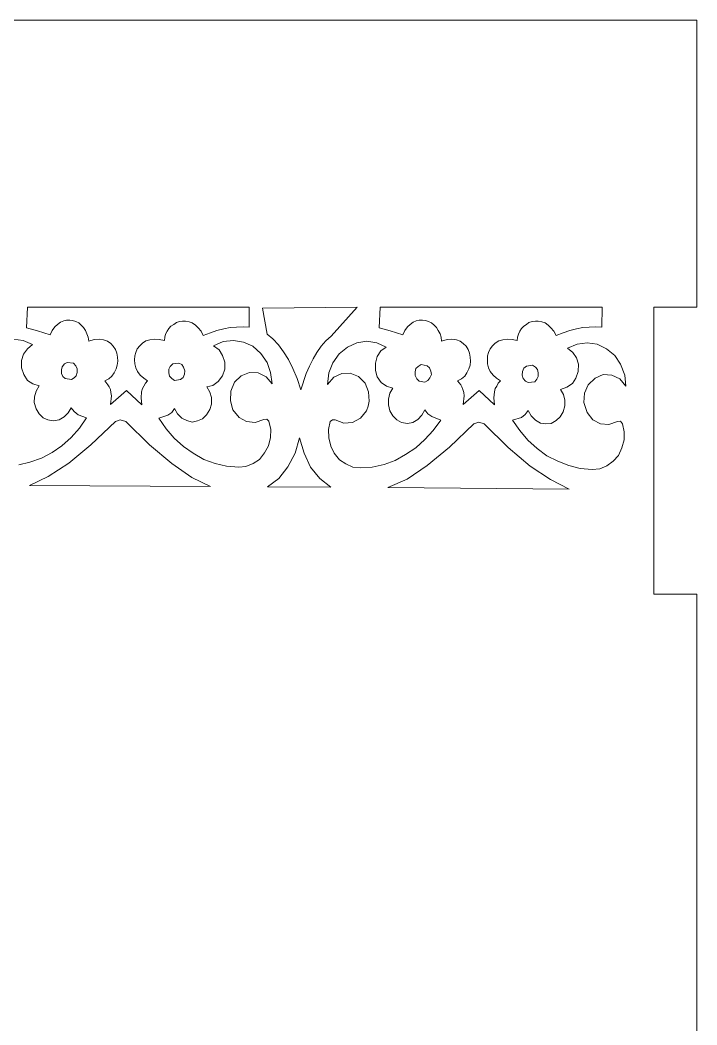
# Model space of a CAD drawing. Header units: inches. Extents: x -4.04 to 3.96, y -5.52 to 0.82.
# Drawn here: x -3.584 to -2.924, y -3.336 to -2.356 of the extents above; entities that cross this region are included whole.
import ezdxf

# ---------------------------------------------------------------- set-up
doc = ezdxf.new("R2010")
doc.units = ezdxf.units.IN
doc.header["$MEASUREMENT"] = 0
doc.layers.add('Katman 1', color=7, linetype='Continuous')

msp = doc.modelspace()

# ---------------------------------------------------------------- linework, layer by layer
at = {"layer": 'Katman 1', "color": 250, "lineweight": 9}
for points in [[(-4.04347, -2.35577), (-4.04347, -2.35577), (-2.92356, -2.35577), (-2.92356, -2.35577)], [(-2.92356, -2.35577), (-2.92356, -2.35577), (-2.92356, -2.63572), (-2.92356, -2.63572)], [(-3.57662, -2.63572), (-3.57662, -2.63572), (-3.57769, -2.65603), (-3.57769, -2.65603)], [(-3.36034, -2.63572), (-3.36034, -2.63572), (-3.57662, -2.63572), (-3.57662, -2.63572)], [(-3.36034, -2.65532), (-3.36034, -2.65532), (-3.36034, -2.63572), (-3.36034, -2.63572)], [(-3.255, -2.63572), (-3.255, -2.63572), (-3.34739, -2.63681), (-3.34739, -2.63681)], [(-3.28023, -2.66409), (-3.28023, -2.66409), (-3.255, -2.63572), (-3.255, -2.63572)], [(-3.2326, -2.63572), (-3.2326, -2.63572), (-3.23365, -2.65603), (-3.23365, -2.65603)], [(-3.01594, -2.63572), (-3.01594, -2.63572), (-3.2326, -2.63572), (-3.2326, -2.63572)], [(-3.01632, -2.65532), (-3.01632, -2.65532), (-3.01594, -2.63572), (-3.01594, -2.63572)], [(-2.92356, -2.63572), (-2.92356, -2.63572), (-2.96559, -2.63572), (-2.96559, -2.63572)], [(-2.96559, -2.63572), (-2.96559, -2.63572), (-2.96559, -2.91573), (-2.96559, -2.91573)], [(-3.34739, -2.63681), (-3.34739, -2.63681), (-3.34285, -2.66198), (-3.34285, -2.66198)], [(-3.55246, -2.6585), (-3.55246, -2.6585), (-3.55002, -2.65498), (-3.55002, -2.65498)], [(-3.55002, -2.65498), (-3.55002, -2.65498), (-3.54722, -2.65254), (-3.54722, -2.65254)], [(-3.54722, -2.65254), (-3.54722, -2.65254), (-3.54439, -2.65045), (-3.54439, -2.65045)], [(-3.54439, -2.65045), (-3.54439, -2.65045), (-3.54128, -2.64905), (-3.54128, -2.64905)], [(-3.54128, -2.64905), (-3.54128, -2.64905), (-3.53848, -2.64834), (-3.53848, -2.64834)], [(-3.53848, -2.64834), (-3.53848, -2.64834), (-3.53533, -2.64834), (-3.53533, -2.64834)], [(-3.53533, -2.64834), (-3.53533, -2.64834), (-3.53253, -2.6487), (-3.53253, -2.6487)], [(-3.53253, -2.6487), (-3.53253, -2.6487), (-3.52937, -2.64976), (-3.52937, -2.64976)], [(-3.52937, -2.64976), (-3.52937, -2.64976), (-3.52657, -2.65112), (-3.52657, -2.65112)], [(-3.52657, -2.65112), (-3.52657, -2.65112), (-3.52413, -2.65325), (-3.52413, -2.65325)], [(-3.52413, -2.65325), (-3.52413, -2.65325), (-3.52202, -2.6557), (-3.52202, -2.6557)], [(-3.43872, -2.65639), (-3.43872, -2.65639), (-3.43661, -2.65428), (-3.43661, -2.65428)], [(-3.43661, -2.65428), (-3.43661, -2.65428), (-3.43381, -2.65254), (-3.43381, -2.65254)], [(-3.43381, -2.65254), (-3.43381, -2.65254), (-3.43137, -2.65078), (-3.43137, -2.65078)], [(-3.43137, -2.65078), (-3.43137, -2.65078), (-3.42824, -2.64976), (-3.42824, -2.64976)], [(-3.42824, -2.64976), (-3.42824, -2.64976), (-3.42546, -2.64941), (-3.42546, -2.64941)], [(-3.42546, -2.64941), (-3.42546, -2.64941), (-3.4223, -2.64941), (-3.4223, -2.64941)], [(-3.4223, -2.64941), (-3.4223, -2.64941), (-3.41879, -2.65007), (-3.41879, -2.65007)], [(-3.41879, -2.65007), (-3.41879, -2.65007), (-3.41597, -2.65112), (-3.41597, -2.65112)], [(-3.41597, -2.65112), (-3.41597, -2.65112), (-3.41283, -2.65325), (-3.41283, -2.65325)], [(-3.41283, -2.65325), (-3.41283, -2.65325), (-3.41001, -2.65603), (-3.41001, -2.65603)], [(-3.37888, -2.6557), (-3.37888, -2.6557), (-3.37257, -2.65532), (-3.37257, -2.65532)], [(-3.37257, -2.65532), (-3.37257, -2.65532), (-3.36628, -2.65498), (-3.36628, -2.65498)], [(-3.36628, -2.65498), (-3.36628, -2.65498), (-3.36034, -2.65532), (-3.36034, -2.65532)], [(-3.20846, -2.6585), (-3.20846, -2.6585), (-3.206, -2.65498), (-3.206, -2.65498)], [(-3.206, -2.65498), (-3.206, -2.65498), (-3.20322, -2.65254), (-3.20322, -2.65254)], [(-3.20322, -2.65254), (-3.20322, -2.65254), (-3.2004, -2.65045), (-3.2004, -2.65045)], [(-3.2004, -2.65045), (-3.2004, -2.65045), (-3.19727, -2.64905), (-3.19727, -2.64905)], [(-3.19727, -2.64905), (-3.19727, -2.64905), (-3.19444, -2.64834), (-3.19444, -2.64834)], [(-3.19444, -2.64834), (-3.19444, -2.64834), (-3.19129, -2.64834), (-3.19129, -2.64834)], [(-3.19129, -2.64834), (-3.19129, -2.64834), (-3.18816, -2.6487), (-3.18816, -2.6487)], [(-3.18816, -2.6487), (-3.18816, -2.6487), (-3.18533, -2.64976), (-3.18533, -2.64976)], [(-3.18533, -2.64976), (-3.18533, -2.64976), (-3.18256, -2.65112), (-3.18256, -2.65112)], [(-3.18256, -2.65112), (-3.18256, -2.65112), (-3.17976, -2.65325), (-3.17976, -2.65325)], [(-3.17976, -2.65325), (-3.17976, -2.65325), (-3.17767, -2.6557), (-3.17767, -2.6557)], [(-3.09473, -2.65639), (-3.09473, -2.65639), (-3.09226, -2.65428), (-3.09226, -2.65428)], [(-3.09226, -2.65428), (-3.09226, -2.65428), (-3.08981, -2.65254), (-3.08981, -2.65254)], [(-3.08981, -2.65254), (-3.08981, -2.65254), (-3.08737, -2.65078), (-3.08737, -2.65078)], [(-3.08737, -2.65078), (-3.08737, -2.65078), (-3.08419, -2.64976), (-3.08419, -2.64976)], [(-3.08419, -2.64976), (-3.08419, -2.64976), (-3.08108, -2.64941), (-3.08108, -2.64941)], [(-3.08108, -2.64941), (-3.08108, -2.64941), (-3.07826, -2.64941), (-3.07826, -2.64941)], [(-3.07826, -2.64941), (-3.07826, -2.64941), (-3.07475, -2.65007), (-3.07475, -2.65007)], [(-3.07475, -2.65007), (-3.07475, -2.65007), (-3.07159, -2.65112), (-3.07159, -2.65112)], [(-3.07159, -2.65112), (-3.07159, -2.65112), (-3.06881, -2.65325), (-3.06881, -2.65325)], [(-3.06881, -2.65325), (-3.06881, -2.65325), (-3.06599, -2.65603), (-3.06599, -2.65603)], [(-3.03488, -2.6557), (-3.03488, -2.6557), (-3.02857, -2.65532), (-3.02857, -2.65532)], [(-3.02857, -2.65532), (-3.02857, -2.65532), (-3.02226, -2.65498), (-3.02226, -2.65498)], [(-3.02226, -2.65498), (-3.02226, -2.65498), (-3.01632, -2.65532), (-3.01632, -2.65532)], [(-3.57769, -2.65603), (-3.57769, -2.65603), (-3.56682, -2.65885), (-3.56682, -2.65885)], [(-3.56682, -2.65885), (-3.56682, -2.65885), (-3.5546, -2.6627), (-3.5546, -2.6627)], [(-3.5546, -2.6627), (-3.5546, -2.6627), (-3.55246, -2.6585), (-3.55246, -2.6585)], [(-3.52202, -2.6557), (-3.52202, -2.6557), (-3.51993, -2.6585), (-3.51993, -2.6585)], [(-3.51993, -2.6585), (-3.51993, -2.6585), (-3.51853, -2.66163), (-3.51853, -2.66163)], [(-3.51853, -2.66163), (-3.51853, -2.66163), (-3.51748, -2.66514), (-3.51748, -2.66514)], [(-3.51748, -2.66514), (-3.51748, -2.66514), (-3.51678, -2.66901), (-3.51678, -2.66901)], [(-3.44293, -2.6683), (-3.44293, -2.6683), (-3.44257, -2.66514), (-3.44257, -2.66514)], [(-3.44257, -2.66514), (-3.44257, -2.66514), (-3.44186, -2.66198), (-3.44186, -2.66198)], [(-3.44186, -2.66198), (-3.44186, -2.66198), (-3.44048, -2.65919), (-3.44048, -2.65919)], [(-3.44048, -2.65919), (-3.44048, -2.65919), (-3.43872, -2.65639), (-3.43872, -2.65639)], [(-3.41001, -2.65603), (-3.41001, -2.65603), (-3.40728, -2.65919), (-3.40728, -2.65919)], [(-3.40728, -2.65919), (-3.40728, -2.65919), (-3.40515, -2.66341), (-3.40515, -2.66341)], [(-3.40515, -2.66341), (-3.40515, -2.66341), (-3.39812, -2.66061), (-3.39812, -2.66061)], [(-3.39812, -2.66061), (-3.39812, -2.66061), (-3.39183, -2.6585), (-3.39183, -2.6585)], [(-3.39183, -2.6585), (-3.39183, -2.6585), (-3.38517, -2.65674), (-3.38517, -2.65674)], [(-3.38517, -2.65674), (-3.38517, -2.65674), (-3.37888, -2.6557), (-3.37888, -2.6557)], [(-3.34285, -2.66198), (-3.34285, -2.66198), (-3.33723, -2.66656), (-3.33723, -2.66656)], [(-3.28545, -2.66863), (-3.28545, -2.66863), (-3.28023, -2.66409), (-3.28023, -2.66409)], [(-3.23365, -2.65603), (-3.23365, -2.65603), (-3.22282, -2.65885), (-3.22282, -2.65885)], [(-3.22282, -2.65885), (-3.22282, -2.65885), (-3.21056, -2.6627), (-3.21056, -2.6627)], [(-3.21056, -2.6627), (-3.21056, -2.6627), (-3.20846, -2.6585), (-3.20846, -2.6585)], [(-3.17767, -2.6557), (-3.17767, -2.6557), (-3.17593, -2.6585), (-3.17593, -2.6585)], [(-3.17593, -2.6585), (-3.17593, -2.6585), (-3.17413, -2.66163), (-3.17413, -2.66163)], [(-3.17413, -2.66163), (-3.17413, -2.66163), (-3.17311, -2.66514), (-3.17311, -2.66514)], [(-3.17311, -2.66514), (-3.17311, -2.66514), (-3.17275, -2.66901), (-3.17275, -2.66901)], [(-3.09893, -2.6683), (-3.09893, -2.6683), (-3.09855, -2.66514), (-3.09855, -2.66514)], [(-3.09855, -2.66514), (-3.09855, -2.66514), (-3.09753, -2.66198), (-3.09753, -2.66198)], [(-3.09753, -2.66198), (-3.09753, -2.66198), (-3.09644, -2.65919), (-3.09644, -2.65919)], [(-3.09644, -2.65919), (-3.09644, -2.65919), (-3.09473, -2.65639), (-3.09473, -2.65639)], [(-3.06599, -2.65603), (-3.06599, -2.65603), (-3.06322, -2.65919), (-3.06322, -2.65919)], [(-3.06322, -2.65919), (-3.06322, -2.65919), (-3.06077, -2.66341), (-3.06077, -2.66341)], [(-3.06077, -2.66341), (-3.06077, -2.66341), (-3.0541, -2.66061), (-3.0541, -2.66061)], [(-3.0541, -2.66061), (-3.0541, -2.66061), (-3.04746, -2.6585), (-3.04746, -2.6585)], [(-3.04746, -2.6585), (-3.04746, -2.6585), (-3.04117, -2.65674), (-3.04117, -2.65674)], [(-3.04117, -2.65674), (-3.04117, -2.65674), (-3.03488, -2.6557), (-3.03488, -2.6557)], [(-3.59062, -2.6669), (-3.59062, -2.6669), (-3.58082, -2.6683), (-3.58082, -2.6683)], [(-3.58082, -2.6683), (-3.58082, -2.6683), (-3.57173, -2.67214), (-3.57173, -2.67214)], [(-3.57173, -2.67214), (-3.57173, -2.67214), (-3.57662, -2.67632), (-3.57662, -2.67632)], [(-3.51678, -2.66901), (-3.51678, -2.66901), (-3.51153, -2.66723), (-3.51153, -2.66723)], [(-3.51153, -2.66723), (-3.51153, -2.66723), (-3.50662, -2.6669), (-3.50662, -2.6669)], [(-3.50662, -2.6669), (-3.50662, -2.6669), (-3.50244, -2.66761), (-3.50244, -2.66761)], [(-3.50244, -2.66761), (-3.50244, -2.66761), (-3.49857, -2.66901), (-3.49857, -2.66901)], [(-3.49857, -2.66901), (-3.49857, -2.66901), (-3.49539, -2.6711), (-3.49539, -2.6711)], [(-3.49539, -2.6711), (-3.49539, -2.6711), (-3.49299, -2.6739), (-3.49299, -2.6739)], [(-3.49299, -2.6739), (-3.49299, -2.6739), (-3.49088, -2.67705), (-3.49088, -2.67705)], [(-3.46953, -2.67632), (-3.46953, -2.67632), (-3.46708, -2.67357), (-3.46708, -2.67357)], [(-3.46708, -2.67357), (-3.46708, -2.67357), (-3.4643, -2.67072), (-3.4643, -2.67072)], [(-3.4643, -2.67072), (-3.4643, -2.67072), (-3.46113, -2.66863), (-3.46113, -2.66863)], [(-3.46113, -2.66863), (-3.46113, -2.66863), (-3.45728, -2.66761), (-3.45728, -2.66761)], [(-3.45728, -2.66761), (-3.45728, -2.66761), (-3.45304, -2.6669), (-3.45304, -2.6669)], [(-3.45304, -2.6669), (-3.45304, -2.6669), (-3.44817, -2.66723), (-3.44817, -2.66723)], [(-3.44817, -2.66723), (-3.44817, -2.66723), (-3.44293, -2.6683), (-3.44293, -2.6683)], [(-3.38555, -2.66934), (-3.38555, -2.66934), (-3.39499, -2.67357), (-3.39499, -2.67357)], [(-3.39499, -2.67357), (-3.39499, -2.67357), (-3.38974, -2.67739), (-3.38974, -2.67739)], [(-3.37577, -2.6683), (-3.37577, -2.6683), (-3.38555, -2.66934), (-3.38555, -2.66934)], [(-3.36596, -2.66972), (-3.36596, -2.66972), (-3.37577, -2.6683), (-3.37577, -2.6683)], [(-3.35683, -2.6739), (-3.35683, -2.6739), (-3.36596, -2.66972), (-3.36596, -2.66972)], [(-3.34879, -2.68088), (-3.34879, -2.68088), (-3.35683, -2.6739), (-3.35683, -2.6739)], [(-3.33723, -2.66656), (-3.33723, -2.66656), (-3.33165, -2.67245), (-3.33165, -2.67245)], [(-3.33165, -2.67245), (-3.33165, -2.67245), (-3.32674, -2.67916), (-3.32674, -2.67916)], [(-3.29421, -2.67985), (-3.29421, -2.67985), (-3.29001, -2.6739), (-3.29001, -2.6739)], [(-3.29001, -2.6739), (-3.29001, -2.6739), (-3.28545, -2.66863), (-3.28545, -2.66863)], [(-3.27252, -2.68125), (-3.27252, -2.68125), (-3.26444, -2.67458), (-3.26444, -2.67458)], [(-3.26444, -2.67458), (-3.26444, -2.67458), (-3.25533, -2.67039), (-3.25533, -2.67039)], [(-3.25533, -2.67039), (-3.25533, -2.67039), (-3.24556, -2.66901), (-3.24556, -2.66901)], [(-3.24556, -2.66901), (-3.24556, -2.66901), (-3.23576, -2.67039), (-3.23576, -2.67039)], [(-3.23576, -2.67039), (-3.23576, -2.67039), (-3.22665, -2.67458), (-3.22665, -2.67458)], [(-3.22665, -2.67458), (-3.22665, -2.67458), (-3.23189, -2.67845), (-3.23189, -2.67845)], [(-3.17275, -2.66901), (-3.17275, -2.66901), (-3.16713, -2.66723), (-3.16713, -2.66723)], [(-3.16713, -2.66723), (-3.16713, -2.66723), (-3.1626, -2.6669), (-3.1626, -2.6669)], [(-3.1626, -2.6669), (-3.1626, -2.6669), (-3.15806, -2.66761), (-3.15806, -2.66761)], [(-3.15806, -2.66761), (-3.15806, -2.66761), (-3.15453, -2.66901), (-3.15453, -2.66901)], [(-3.15453, -2.66901), (-3.15453, -2.66901), (-3.15142, -2.6711), (-3.15142, -2.6711)], [(-3.15142, -2.6711), (-3.15142, -2.6711), (-3.14862, -2.6739), (-3.14862, -2.6739)], [(-3.14862, -2.6739), (-3.14862, -2.6739), (-3.14684, -2.67705), (-3.14684, -2.67705)], [(-3.12515, -2.67632), (-3.12515, -2.67632), (-3.12306, -2.67357), (-3.12306, -2.67357)], [(-3.12306, -2.67357), (-3.12306, -2.67357), (-3.12024, -2.67072), (-3.12024, -2.67072)], [(-3.12024, -2.67072), (-3.12024, -2.67072), (-3.11675, -2.66863), (-3.11675, -2.66863)], [(-3.11675, -2.66863), (-3.11675, -2.66863), (-3.11291, -2.66761), (-3.11291, -2.66761)], [(-3.11291, -2.66761), (-3.11291, -2.66761), (-3.10871, -2.6669), (-3.10871, -2.6669)], [(-3.10871, -2.6669), (-3.10871, -2.6669), (-3.10379, -2.66723), (-3.10379, -2.66723)], [(-3.10379, -2.66723), (-3.10379, -2.66723), (-3.09893, -2.6683), (-3.09893, -2.6683)], [(-3.04046, -2.67178), (-3.04046, -2.67178), (-3.0499, -2.67563), (-3.0499, -2.67563)], [(-3.03068, -2.67039), (-3.03068, -2.67039), (-3.04046, -2.67178), (-3.04046, -2.67178)], [(-3.02085, -2.67178), (-3.02085, -2.67178), (-3.03068, -2.67039), (-3.03068, -2.67039)], [(-3.01179, -2.67632), (-3.01179, -2.67632), (-3.02085, -2.67178), (-3.02085, -2.67178)], [(-3.58046, -2.68159), (-3.58046, -2.68159), (-3.58257, -2.6879), (-3.58257, -2.6879)], [(-3.57662, -2.67632), (-3.57662, -2.67632), (-3.58046, -2.68159), (-3.58046, -2.68159)], [(-3.49088, -2.67705), (-3.49088, -2.67705), (-3.4895, -2.68054), (-3.4895, -2.68054)], [(-3.4895, -2.68054), (-3.4895, -2.68054), (-3.4888, -2.68443), (-3.4888, -2.68443)], [(-3.4888, -2.68443), (-3.4888, -2.68443), (-3.48841, -2.68823), (-3.48841, -2.68823)], [(-3.47232, -2.68719), (-3.47232, -2.68719), (-3.47199, -2.68332), (-3.47199, -2.68332)], [(-3.47199, -2.68332), (-3.47199, -2.68332), (-3.47091, -2.67985), (-3.47091, -2.67985)], [(-3.47091, -2.67985), (-3.47091, -2.67985), (-3.46953, -2.67632), (-3.46953, -2.67632)], [(-3.38974, -2.67739), (-3.38974, -2.67739), (-3.38626, -2.68299), (-3.38626, -2.68299)], [(-3.38626, -2.68299), (-3.38626, -2.68299), (-3.38412, -2.68932), (-3.38412, -2.68932)], [(-3.34285, -2.68961), (-3.34285, -2.68961), (-3.34879, -2.68088), (-3.34879, -2.68088)], [(-3.32674, -2.67916), (-3.32674, -2.67916), (-3.32187, -2.68683), (-3.32187, -2.68683)], [(-3.29803, -2.68612), (-3.29803, -2.68612), (-3.29421, -2.67985), (-3.29421, -2.67985)], [(-3.2788, -2.68999), (-3.2788, -2.68999), (-3.27252, -2.68125), (-3.27252, -2.68125)], [(-3.2354, -2.6837), (-3.2354, -2.6837), (-3.23716, -2.69032), (-3.23716, -2.69032)], [(-3.23189, -2.67845), (-3.23189, -2.67845), (-3.2354, -2.6837), (-3.2354, -2.6837)], [(-3.14684, -2.67705), (-3.14684, -2.67705), (-3.14546, -2.68054), (-3.14546, -2.68054)], [(-3.14546, -2.68054), (-3.14546, -2.68054), (-3.14475, -2.68443), (-3.14475, -2.68443)], [(-3.14475, -2.68443), (-3.14475, -2.68443), (-3.14442, -2.68823), (-3.14442, -2.68823)], [(-3.12793, -2.68332), (-3.12793, -2.68332), (-3.12691, -2.67985), (-3.12691, -2.67985)], [(-3.12793, -2.69103), (-3.12793, -2.69103), (-3.12793, -2.68332), (-3.12793, -2.68332)], [(-3.12691, -2.67985), (-3.12691, -2.67985), (-3.12515, -2.67632), (-3.12515, -2.67632)], [(-3.0499, -2.67563), (-3.0499, -2.67563), (-3.04466, -2.67985), (-3.04466, -2.67985)], [(-3.04466, -2.67985), (-3.04466, -2.67985), (-3.04117, -2.68512), (-3.04117, -2.68512)], [(-3.0037, -2.68299), (-3.0037, -2.68299), (-3.01179, -2.67632), (-3.01179, -2.67632)], [(-2.9981, -2.69141), (-2.9981, -2.69141), (-3.0037, -2.68299), (-3.0037, -2.68299)], [(-3.58257, -2.6879), (-3.58257, -2.6879), (-3.58257, -2.6949), (-3.58257, -2.6949)], [(-3.5434, -2.69699), (-3.5434, -2.69699), (-3.54269, -2.69385), (-3.54269, -2.69385)], [(-3.54269, -2.69385), (-3.54269, -2.69385), (-3.54057, -2.69103), (-3.54057, -2.69103)], [(-3.54057, -2.69103), (-3.54057, -2.69103), (-3.53778, -2.68961), (-3.53778, -2.68961)], [(-3.53778, -2.68961), (-3.53778, -2.68961), (-3.53182, -2.69032), (-3.53182, -2.69032)], [(-3.53182, -2.69032), (-3.53182, -2.69032), (-3.52937, -2.69279), (-3.52937, -2.69279)], [(-3.52937, -2.69279), (-3.52937, -2.69279), (-3.52795, -2.69592), (-3.52795, -2.69592)], [(-3.48913, -2.69243), (-3.48913, -2.69243), (-3.49022, -2.69592), (-3.49022, -2.69592)], [(-3.48841, -2.68823), (-3.48841, -2.68823), (-3.48913, -2.69243), (-3.48913, -2.69243)], [(-3.47199, -2.69103), (-3.47199, -2.69103), (-3.47232, -2.68719), (-3.47232, -2.68719)], [(-3.47091, -2.6949), (-3.47091, -2.6949), (-3.47199, -2.69103), (-3.47199, -2.69103)], [(-3.43733, -2.69348), (-3.43733, -2.69348), (-3.43872, -2.69628), (-3.43872, -2.69628)], [(-3.4349, -2.69103), (-3.4349, -2.69103), (-3.43733, -2.69348), (-3.43733, -2.69348)], [(-3.42894, -2.69032), (-3.42894, -2.69032), (-3.4349, -2.69103), (-3.4349, -2.69103)], [(-3.42617, -2.69174), (-3.42617, -2.69174), (-3.42894, -2.69032), (-3.42894, -2.69032)], [(-3.42437, -2.69419), (-3.42437, -2.69419), (-3.42617, -2.69174), (-3.42617, -2.69174)], [(-3.42297, -2.69768), (-3.42297, -2.69768), (-3.42437, -2.69419), (-3.42437, -2.69419)], [(-3.38412, -2.68932), (-3.38412, -2.68932), (-3.38412, -2.69628), (-3.38412, -2.69628)], [(-3.33936, -2.69945), (-3.33936, -2.69945), (-3.34285, -2.68961), (-3.34285, -2.68961)], [(-3.32187, -2.68683), (-3.32187, -2.68683), (-3.31763, -2.69561), (-3.31763, -2.69561)], [(-3.3047, -2.70048), (-3.3047, -2.70048), (-3.30156, -2.69314), (-3.30156, -2.69314)], [(-3.30156, -2.69314), (-3.30156, -2.69314), (-3.29803, -2.68612), (-3.29803, -2.68612)], [(-3.28263, -2.69981), (-3.28263, -2.69981), (-3.2788, -2.68999), (-3.2788, -2.68999)], [(-3.23716, -2.69032), (-3.23716, -2.69032), (-3.23716, -2.69734), (-3.23716, -2.69734)], [(-3.19762, -2.69561), (-3.19762, -2.69561), (-3.19554, -2.69348), (-3.19554, -2.69348)], [(-3.19554, -2.69348), (-3.19554, -2.69348), (-3.19269, -2.69174), (-3.19269, -2.69174)], [(-3.19269, -2.69174), (-3.19269, -2.69174), (-3.18676, -2.69279), (-3.18676, -2.69279)], [(-3.18676, -2.69279), (-3.18676, -2.69279), (-3.18429, -2.6949), (-3.18429, -2.6949)], [(-3.14475, -2.69243), (-3.14475, -2.69243), (-3.14615, -2.69592), (-3.14615, -2.69592)], [(-3.14442, -2.68823), (-3.14442, -2.68823), (-3.14475, -2.69243), (-3.14475, -2.69243)], [(-3.12691, -2.6949), (-3.12691, -2.6949), (-3.12793, -2.69103), (-3.12793, -2.69103)], [(-3.08981, -2.69314), (-3.08981, -2.69314), (-3.09226, -2.69523), (-3.09226, -2.69523)], [(-3.08388, -2.69243), (-3.08388, -2.69243), (-3.08981, -2.69314), (-3.08981, -2.69314)], [(-3.08108, -2.69419), (-3.08108, -2.69419), (-3.08388, -2.69243), (-3.08388, -2.69243)], [(-3.07897, -2.69663), (-3.07897, -2.69663), (-3.08108, -2.69419), (-3.08108, -2.69419)], [(-3.04117, -2.68512), (-3.04117, -2.68512), (-3.03906, -2.69141), (-3.03906, -2.69141)], [(-3.03906, -2.69141), (-3.03906, -2.69141), (-3.03941, -2.69841), (-3.03941, -2.69841)], [(-2.99392, -2.7019), (-2.99392, -2.7019), (-2.9981, -2.69141), (-2.9981, -2.69141)], [(-3.58257, -2.6949), (-3.58257, -2.6949), (-3.58011, -2.70152), (-3.58011, -2.70152)], [(-3.58011, -2.70152), (-3.58011, -2.70152), (-3.57662, -2.70714), (-3.57662, -2.70714)], [(-3.5434, -2.70048), (-3.5434, -2.70048), (-3.5434, -2.69699), (-3.5434, -2.69699)], [(-3.54198, -2.7033), (-3.54198, -2.7033), (-3.5434, -2.70048), (-3.5434, -2.70048)], [(-3.53991, -2.70537), (-3.53991, -2.70537), (-3.54198, -2.7033), (-3.54198, -2.7033)], [(-3.52904, -2.70259), (-3.52904, -2.70259), (-3.53113, -2.70465), (-3.53113, -2.70465)], [(-3.52795, -2.69945), (-3.52795, -2.69945), (-3.52904, -2.70259), (-3.52904, -2.70259)], [(-3.52795, -2.69592), (-3.52795, -2.69592), (-3.52795, -2.69945), (-3.52795, -2.69945)], [(-3.49437, -2.70294), (-3.49437, -2.70294), (-3.49717, -2.70576), (-3.49717, -2.70576)], [(-3.49191, -2.69981), (-3.49191, -2.69981), (-3.49437, -2.70294), (-3.49437, -2.70294)], [(-3.49022, -2.69592), (-3.49022, -2.69592), (-3.49191, -2.69981), (-3.49191, -2.69981)], [(-3.46919, -2.69841), (-3.46919, -2.69841), (-3.47091, -2.6949), (-3.47091, -2.6949)], [(-3.46673, -2.7019), (-3.46673, -2.7019), (-3.46919, -2.69841), (-3.46919, -2.69841)], [(-3.46324, -2.70506), (-3.46324, -2.70506), (-3.46673, -2.7019), (-3.46673, -2.7019)], [(-3.43872, -2.69628), (-3.43872, -2.69628), (-3.43872, -2.69981), (-3.43872, -2.69981)], [(-3.43872, -2.69981), (-3.43872, -2.69981), (-3.43801, -2.70294), (-3.43801, -2.70294)], [(-3.43801, -2.70294), (-3.43801, -2.70294), (-3.4359, -2.70537), (-3.4359, -2.70537)], [(-3.42717, -2.70643), (-3.42717, -2.70643), (-3.42474, -2.70435), (-3.42474, -2.70435)], [(-3.42474, -2.70435), (-3.42474, -2.70435), (-3.42335, -2.70119), (-3.42335, -2.70119)], [(-3.42335, -2.70119), (-3.42335, -2.70119), (-3.42297, -2.69768), (-3.42297, -2.69768)], [(-3.38626, -2.70259), (-3.38626, -2.70259), (-3.39046, -2.70817), (-3.39046, -2.70817)], [(-3.38412, -2.69628), (-3.38412, -2.69628), (-3.38626, -2.70259), (-3.38626, -2.70259)], [(-3.37468, -2.70888), (-3.37468, -2.70888), (-3.36808, -2.70259), (-3.36808, -2.70259)], [(-3.36808, -2.70259), (-3.36808, -2.70259), (-3.35998, -2.69945), (-3.35998, -2.69945)], [(-3.35998, -2.69945), (-3.35998, -2.69945), (-3.35159, -2.69981), (-3.35159, -2.69981)], [(-3.35159, -2.69981), (-3.35159, -2.69981), (-3.3439, -2.70365), (-3.3439, -2.70365)], [(-3.3439, -2.70365), (-3.3439, -2.70365), (-3.33792, -2.71063), (-3.33792, -2.71063)], [(-3.33792, -2.71063), (-3.33792, -2.71063), (-3.33936, -2.69945), (-3.33936, -2.69945)], [(-3.31763, -2.69561), (-3.31763, -2.69561), (-3.31348, -2.70537), (-3.31348, -2.70537)], [(-3.30992, -2.71623), (-3.30992, -2.71623), (-3.3047, -2.70048), (-3.3047, -2.70048)], [(-3.28403, -2.71101), (-3.28403, -2.71101), (-3.28263, -2.69981), (-3.28263, -2.69981)], [(-3.27772, -2.70396), (-3.27772, -2.70396), (-3.28403, -2.71101), (-3.28403, -2.71101)], [(-3.27005, -2.70048), (-3.27005, -2.70048), (-3.27772, -2.70396), (-3.27772, -2.70396)], [(-3.26167, -2.70015), (-3.26167, -2.70015), (-3.27005, -2.70048), (-3.27005, -2.70048)], [(-3.25358, -2.7033), (-3.25358, -2.7033), (-3.26167, -2.70015), (-3.26167, -2.70015)], [(-3.24729, -2.70996), (-3.24729, -2.70996), (-3.25358, -2.7033), (-3.25358, -2.7033)], [(-3.23716, -2.69734), (-3.23716, -2.69734), (-3.2354, -2.70365), (-3.2354, -2.70365)], [(-3.2354, -2.70365), (-3.2354, -2.70365), (-3.23156, -2.70921), (-3.23156, -2.70921)], [(-3.19831, -2.69874), (-3.19831, -2.69874), (-3.19762, -2.69561), (-3.19762, -2.69561)], [(-3.19831, -2.70223), (-3.19831, -2.70223), (-3.19831, -2.69874), (-3.19831, -2.69874)], [(-3.19691, -2.70576), (-3.19691, -2.70576), (-3.19831, -2.70223), (-3.19831, -2.70223)], [(-3.18429, -2.6949), (-3.18429, -2.6949), (-3.18324, -2.69805), (-3.18324, -2.69805)], [(-3.18256, -2.70152), (-3.18256, -2.70152), (-3.18398, -2.70465), (-3.18398, -2.70465)], [(-3.18324, -2.69805), (-3.18324, -2.69805), (-3.18256, -2.70152), (-3.18256, -2.70152)], [(-3.15, -2.70294), (-3.15, -2.70294), (-3.15315, -2.70576), (-3.15315, -2.70576)], [(-3.14793, -2.69981), (-3.14793, -2.69981), (-3.15, -2.70294), (-3.15, -2.70294)], [(-3.14615, -2.69592), (-3.14615, -2.69592), (-3.14793, -2.69981), (-3.14793, -2.69981)], [(-3.12515, -2.69841), (-3.12515, -2.69841), (-3.12691, -2.6949), (-3.12691, -2.6949)], [(-3.12235, -2.7019), (-3.12235, -2.7019), (-3.12515, -2.69841), (-3.12515, -2.69841)], [(-3.1192, -2.70506), (-3.1192, -2.70506), (-3.12235, -2.7019), (-3.12235, -2.7019)], [(-3.09366, -2.69841), (-3.09366, -2.69841), (-3.09402, -2.7019), (-3.09402, -2.7019)], [(-3.09402, -2.7019), (-3.09402, -2.7019), (-3.09295, -2.70537), (-3.09295, -2.70537)], [(-3.09226, -2.69523), (-3.09226, -2.69523), (-3.09366, -2.69841), (-3.09366, -2.69841)], [(-3.07968, -2.7061), (-3.07968, -2.7061), (-3.07826, -2.7033), (-3.07826, -2.7033)], [(-3.07826, -2.69981), (-3.07826, -2.69981), (-3.07897, -2.69663), (-3.07897, -2.69663)], [(-3.07826, -2.7033), (-3.07826, -2.7033), (-3.07826, -2.69981), (-3.07826, -2.69981)], [(-3.03941, -2.69841), (-3.03941, -2.69841), (-3.04155, -2.70506), (-3.04155, -2.70506)], [(-3.02295, -2.70506), (-3.02295, -2.70506), (-3.01492, -2.70152), (-3.01492, -2.70152)], [(-3.01492, -2.70152), (-3.01492, -2.70152), (-3.0065, -2.7019), (-3.0065, -2.7019)], [(-3.0065, -2.7019), (-3.0065, -2.7019), (-2.99881, -2.70576), (-2.99881, -2.70576)], [(-2.99285, -2.71274), (-2.99285, -2.71274), (-2.99392, -2.7019), (-2.99392, -2.7019)], [(-3.57662, -2.70714), (-3.57662, -2.70714), (-3.57138, -2.71063), (-3.57138, -2.71063)], [(-3.57138, -2.71063), (-3.57138, -2.71063), (-3.56509, -2.71237), (-3.56509, -2.71237)], [(-3.56509, -2.71237), (-3.56509, -2.71237), (-3.56824, -2.71763), (-3.56824, -2.71763)], [(-3.53357, -2.70643), (-3.53357, -2.70643), (-3.53991, -2.70537), (-3.53991, -2.70537)], [(-3.53113, -2.70465), (-3.53113, -2.70465), (-3.53357, -2.70643), (-3.53357, -2.70643)], [(-3.49717, -2.70576), (-3.49717, -2.70576), (-3.50104, -2.70746), (-3.50104, -2.70746)], [(-3.50104, -2.70746), (-3.50104, -2.70746), (-3.49824, -2.71132), (-3.49824, -2.71132)], [(-3.49824, -2.71132), (-3.49824, -2.71132), (-3.49684, -2.71346), (-3.49684, -2.71346)], [(-3.49684, -2.71346), (-3.49684, -2.71346), (-3.49575, -2.71587), (-3.49575, -2.71587)], [(-3.4643, -2.71517), (-3.4643, -2.71517), (-3.46324, -2.71274), (-3.46324, -2.71274)], [(-3.45939, -2.70746), (-3.45939, -2.70746), (-3.46324, -2.70506), (-3.46324, -2.70506)], [(-3.46324, -2.71274), (-3.46324, -2.71274), (-3.4615, -2.70996), (-3.4615, -2.70996)], [(-3.4615, -2.70996), (-3.4615, -2.70996), (-3.45939, -2.70746), (-3.45939, -2.70746)], [(-3.4359, -2.70537), (-3.4359, -2.70537), (-3.43313, -2.70714), (-3.43313, -2.70714)], [(-3.43313, -2.70714), (-3.43313, -2.70714), (-3.42717, -2.70643), (-3.42717, -2.70643)], [(-3.3957, -2.71203), (-3.3957, -2.71203), (-3.40161, -2.71346), (-3.40161, -2.71346)], [(-3.40161, -2.71346), (-3.40161, -2.71346), (-3.39883, -2.7187), (-3.39883, -2.7187)], [(-3.39046, -2.70817), (-3.39046, -2.70817), (-3.3957, -2.71203), (-3.3957, -2.71203)], [(-3.37817, -2.71763), (-3.37817, -2.71763), (-3.37468, -2.70888), (-3.37468, -2.70888)], [(-3.31348, -2.70537), (-3.31348, -2.70537), (-3.30992, -2.71623), (-3.30992, -2.71623)], [(-3.2438, -2.71832), (-3.2438, -2.71832), (-3.24729, -2.70996), (-3.24729, -2.70996)], [(-3.23156, -2.70921), (-3.23156, -2.70921), (-3.22631, -2.71274), (-3.22631, -2.71274)], [(-3.22631, -2.71274), (-3.22631, -2.71274), (-3.22033, -2.71483), (-3.22033, -2.71483)], [(-3.19444, -2.70783), (-3.19444, -2.70783), (-3.19691, -2.70576), (-3.19691, -2.70576)], [(-3.18887, -2.70888), (-3.18887, -2.70888), (-3.19444, -2.70783), (-3.19444, -2.70783)], [(-3.18604, -2.70714), (-3.18604, -2.70714), (-3.18887, -2.70888), (-3.18887, -2.70888)], [(-3.18398, -2.70465), (-3.18398, -2.70465), (-3.18604, -2.70714), (-3.18604, -2.70714)], [(-3.15315, -2.70576), (-3.15315, -2.70576), (-3.157, -2.70746), (-3.157, -2.70746)], [(-3.157, -2.70746), (-3.157, -2.70746), (-3.15386, -2.71132), (-3.15386, -2.71132)], [(-3.15386, -2.71132), (-3.15386, -2.71132), (-3.15282, -2.71346), (-3.15282, -2.71346)], [(-3.15282, -2.71346), (-3.15282, -2.71346), (-3.15175, -2.71587), (-3.15175, -2.71587)], [(-3.12024, -2.71517), (-3.12024, -2.71517), (-3.11886, -2.71274), (-3.11886, -2.71274)], [(-3.115, -2.70746), (-3.115, -2.70746), (-3.1192, -2.70506), (-3.1192, -2.70506)], [(-3.11886, -2.71274), (-3.11886, -2.71274), (-3.11744, -2.70996), (-3.11744, -2.70996)], [(-3.11744, -2.70996), (-3.11744, -2.70996), (-3.115, -2.70746), (-3.115, -2.70746)], [(-3.09295, -2.70537), (-3.09295, -2.70537), (-3.09086, -2.70783), (-3.09086, -2.70783)], [(-3.09086, -2.70783), (-3.09086, -2.70783), (-3.08806, -2.70921), (-3.08806, -2.70921)], [(-3.08806, -2.70921), (-3.08806, -2.70921), (-3.08175, -2.7085), (-3.08175, -2.7085)], [(-3.08175, -2.7085), (-3.08175, -2.7085), (-3.07968, -2.7061), (-3.07968, -2.7061)], [(-3.05059, -2.71381), (-3.05059, -2.71381), (-3.05657, -2.71587), (-3.05657, -2.71587)], [(-3.04504, -2.71028), (-3.04504, -2.71028), (-3.05059, -2.71381), (-3.05059, -2.71381)], [(-3.04155, -2.70506), (-3.04155, -2.70506), (-3.04504, -2.71028), (-3.04504, -2.71028)], [(-3.0331, -2.71974), (-3.0331, -2.71974), (-3.02961, -2.71132), (-3.02961, -2.71132)], [(-3.02961, -2.71132), (-3.02961, -2.71132), (-3.02295, -2.70506), (-3.02295, -2.70506)], [(-2.99881, -2.70576), (-2.99881, -2.70576), (-2.99285, -2.71274), (-2.99285, -2.71274)], [(-3.56962, -2.72323), (-3.56962, -2.72323), (-3.56996, -2.72885), (-3.56996, -2.72885)], [(-3.56824, -2.71763), (-3.56824, -2.71763), (-3.56962, -2.72323), (-3.56962, -2.72323)], [(-3.49575, -2.71587), (-3.49575, -2.71587), (-3.49539, -2.71904), (-3.49539, -2.71904)], [(-3.49575, -2.73061), (-3.49575, -2.73061), (-3.48002, -2.71694), (-3.48002, -2.71694)], [(-3.4947, -2.72219), (-3.4947, -2.72219), (-3.49575, -2.73061), (-3.49575, -2.73061)], [(-3.49539, -2.71904), (-3.49539, -2.71904), (-3.4947, -2.72219), (-3.4947, -2.72219)], [(-3.48002, -2.71694), (-3.48002, -2.71694), (-3.46499, -2.73094), (-3.46499, -2.73094)], [(-3.46566, -2.72428), (-3.46566, -2.72428), (-3.46533, -2.71832), (-3.46533, -2.71832)], [(-3.46533, -2.71832), (-3.46533, -2.71832), (-3.4643, -2.71517), (-3.4643, -2.71517)], [(-3.39883, -2.7187), (-3.39883, -2.7187), (-3.39707, -2.72394), (-3.39707, -2.72394)], [(-3.39707, -2.72394), (-3.39707, -2.72394), (-3.39707, -2.73023), (-3.39707, -2.73023)], [(-3.37852, -2.72708), (-3.37852, -2.72708), (-3.37817, -2.71763), (-3.37817, -2.71763)], [(-3.24311, -2.72746), (-3.24311, -2.72746), (-3.2438, -2.71832), (-3.2438, -2.71832)], [(-3.22315, -2.71974), (-3.22315, -2.71974), (-3.22453, -2.72532), (-3.22453, -2.72532)], [(-3.22033, -2.71483), (-3.22033, -2.71483), (-3.22315, -2.71974), (-3.22315, -2.71974)], [(-3.15175, -2.71587), (-3.15175, -2.71587), (-3.15104, -2.71904), (-3.15104, -2.71904)], [(-3.15142, -2.73061), (-3.15142, -2.73061), (-3.13602, -2.71694), (-3.13602, -2.71694)], [(-3.15071, -2.72219), (-3.15071, -2.72219), (-3.15142, -2.73061), (-3.15142, -2.73061)], [(-3.15104, -2.71904), (-3.15104, -2.71904), (-3.15071, -2.72219), (-3.15071, -2.72219)], [(-3.13602, -2.71694), (-3.13602, -2.71694), (-3.12095, -2.73094), (-3.12095, -2.73094)], [(-3.12164, -2.72428), (-3.12164, -2.72428), (-3.12095, -2.71832), (-3.12095, -2.71832)], [(-3.12095, -2.71832), (-3.12095, -2.71832), (-3.12024, -2.71517), (-3.12024, -2.71517)], [(-3.05657, -2.71587), (-3.05657, -2.71587), (-3.05377, -2.72079), (-3.05377, -2.72079)], [(-3.05377, -2.72079), (-3.05377, -2.72079), (-3.05237, -2.72639), (-3.05237, -2.72639)], [(-3.03381, -2.72885), (-3.03381, -2.72885), (-3.0331, -2.71974), (-3.0331, -2.71974)], [(-3.56996, -2.72885), (-3.56996, -2.72885), (-3.56824, -2.73477), (-3.56824, -2.73477)], [(-3.53673, -2.73863), (-3.53673, -2.73863), (-3.53391, -2.73376), (-3.53391, -2.73376)], [(-3.53391, -2.73376), (-3.53391, -2.73376), (-3.53113, -2.73761), (-3.53113, -2.73761)], [(-3.46499, -2.73094), (-3.46499, -2.73094), (-3.46566, -2.72428), (-3.46566, -2.72428)], [(-3.39707, -2.73023), (-3.39707, -2.73023), (-3.39883, -2.73548), (-3.39883, -2.73548)], [(-3.3761, -2.73583), (-3.3761, -2.73583), (-3.37852, -2.72708), (-3.37852, -2.72708)], [(-3.24587, -2.7369), (-3.24587, -2.7369), (-3.24418, -2.73235), (-3.24418, -2.73235)], [(-3.24418, -2.73235), (-3.24418, -2.73235), (-3.24311, -2.72746), (-3.24311, -2.72746)], [(-3.22453, -2.72532), (-3.22453, -2.72532), (-3.22453, -2.73094), (-3.22453, -2.73094)], [(-3.22453, -2.73094), (-3.22453, -2.73094), (-3.22315, -2.7369), (-3.22315, -2.7369)], [(-3.12095, -2.73094), (-3.12095, -2.73094), (-3.12164, -2.72428), (-3.12164, -2.72428)], [(-3.05237, -2.73199), (-3.05237, -2.73199), (-3.0541, -2.73794), (-3.0541, -2.73794)], [(-3.05237, -2.72639), (-3.05237, -2.72639), (-3.05237, -2.73199), (-3.05237, -2.73199)], [(-3.03068, -2.73833), (-3.03068, -2.73833), (-3.03381, -2.72885), (-3.03381, -2.72885)], [(-3.56824, -2.73477), (-3.56824, -2.73477), (-3.56509, -2.73968), (-3.56509, -2.73968)], [(-3.56509, -2.73968), (-3.56509, -2.73968), (-3.56122, -2.7435), (-3.56122, -2.7435)], [(-3.56122, -2.7435), (-3.56122, -2.7435), (-3.55669, -2.74564), (-3.55669, -2.74564)], [(-3.54582, -2.74564), (-3.54582, -2.74564), (-3.54091, -2.74283), (-3.54091, -2.74283)], [(-3.54091, -2.74283), (-3.54091, -2.74283), (-3.53673, -2.73863), (-3.53673, -2.73863)], [(-3.53113, -2.73761), (-3.53113, -2.73761), (-3.52729, -2.74072), (-3.52729, -2.74072)], [(-3.52729, -2.74072), (-3.52729, -2.74072), (-3.51889, -2.7435), (-3.51889, -2.7435)], [(-3.51889, -2.7435), (-3.51889, -2.7435), (-3.52589, -2.75366), (-3.52589, -2.75366)], [(-3.43977, -2.7411), (-3.43977, -2.7411), (-3.44855, -2.74388), (-3.44855, -2.74388)], [(-3.4359, -2.73833), (-3.4359, -2.73833), (-3.43977, -2.7411), (-3.43977, -2.7411)], [(-3.43313, -2.73446), (-3.43313, -2.73446), (-3.4359, -2.73833), (-3.4359, -2.73833)], [(-3.43032, -2.73968), (-3.43032, -2.73968), (-3.43313, -2.73446), (-3.43313, -2.73446)], [(-3.42617, -2.74388), (-3.42617, -2.74388), (-3.43032, -2.73968), (-3.43032, -2.73968)], [(-3.40197, -2.74072), (-3.40197, -2.74072), (-3.40581, -2.74459), (-3.40581, -2.74459)], [(-3.39883, -2.73548), (-3.39883, -2.73548), (-3.40197, -2.74072), (-3.40197, -2.74072)], [(-3.37014, -2.74319), (-3.37014, -2.74319), (-3.3761, -2.73583), (-3.3761, -2.73583)], [(-3.36279, -2.74737), (-3.36279, -2.74737), (-3.37014, -2.74319), (-3.37014, -2.74319)], [(-3.25185, -2.74388), (-3.25185, -2.74388), (-3.24587, -2.7369), (-3.24587, -2.7369)], [(-3.22315, -2.7369), (-3.22315, -2.7369), (-3.22033, -2.74181), (-3.22033, -2.74181)], [(-3.22033, -2.74181), (-3.22033, -2.74181), (-3.21616, -2.74564), (-3.21616, -2.74564)], [(-3.19585, -2.7453), (-3.19585, -2.7453), (-3.192, -2.7411), (-3.192, -2.7411)], [(-3.192, -2.7411), (-3.192, -2.7411), (-3.18887, -2.73583), (-3.18887, -2.73583)], [(-3.18887, -2.73583), (-3.18887, -2.73583), (-3.18604, -2.73968), (-3.18604, -2.73968)], [(-3.18604, -2.73968), (-3.18604, -2.73968), (-3.1822, -2.7425), (-3.1822, -2.7425)], [(-3.1822, -2.7425), (-3.1822, -2.7425), (-3.17346, -2.74601), (-3.17346, -2.74601)], [(-3.09473, -2.74319), (-3.09473, -2.74319), (-3.10346, -2.74601), (-3.10346, -2.74601)], [(-3.09124, -2.74039), (-3.09124, -2.74039), (-3.09473, -2.74319), (-3.09473, -2.74319)], [(-3.08806, -2.73654), (-3.08806, -2.73654), (-3.09124, -2.74039), (-3.09124, -2.74039)], [(-3.08524, -2.74181), (-3.08524, -2.74181), (-3.08806, -2.73654), (-3.08806, -2.73654)], [(-3.08108, -2.74601), (-3.08108, -2.74601), (-3.08524, -2.74181), (-3.08524, -2.74181)], [(-3.05691, -2.74283), (-3.05691, -2.74283), (-3.06077, -2.74632), (-3.06077, -2.74632)], [(-3.0541, -2.73794), (-3.0541, -2.73794), (-3.05691, -2.74283), (-3.05691, -2.74283)], [(-3.02506, -2.74564), (-3.02506, -2.74564), (-3.03068, -2.73833), (-3.03068, -2.73833)], [(-3.55669, -2.74564), (-3.55669, -2.74564), (-3.55144, -2.74668), (-3.55144, -2.74668)], [(-3.55144, -2.74668), (-3.55144, -2.74668), (-3.54582, -2.74564), (-3.54582, -2.74564)], [(-3.51469, -2.77012), (-3.51469, -2.77012), (-3.49088, -2.74737), (-3.49088, -2.74737)], [(-3.49088, -2.74737), (-3.49088, -2.74737), (-3.48602, -2.74564), (-3.48602, -2.74564)], [(-3.48602, -2.74564), (-3.48602, -2.74564), (-3.48072, -2.74737), (-3.48072, -2.74737)], [(-3.48072, -2.74737), (-3.48072, -2.74737), (-3.45764, -2.77012), (-3.45764, -2.77012)], [(-3.44855, -2.74388), (-3.44855, -2.74388), (-3.44119, -2.75437), (-3.44119, -2.75437)], [(-3.42126, -2.74632), (-3.42126, -2.74632), (-3.42617, -2.74388), (-3.42617, -2.74388)], [(-3.41597, -2.74774), (-3.41597, -2.74774), (-3.42126, -2.74632), (-3.42126, -2.74632)], [(-3.41072, -2.74668), (-3.41072, -2.74668), (-3.41597, -2.74774), (-3.41597, -2.74774)], [(-3.40581, -2.74459), (-3.40581, -2.74459), (-3.41072, -2.74668), (-3.41072, -2.74668)], [(-3.35439, -2.74808), (-3.35439, -2.74808), (-3.36279, -2.74737), (-3.36279, -2.74737)], [(-3.34596, -2.7453), (-3.34596, -2.7453), (-3.35439, -2.74808), (-3.35439, -2.74808)], [(-3.34319, -2.74492), (-3.34319, -2.74492), (-3.34596, -2.7453), (-3.34596, -2.7453)], [(-3.34109, -2.74704), (-3.34109, -2.74704), (-3.34319, -2.74492), (-3.34319, -2.74492)], [(-3.33934, -2.75508), (-3.33934, -2.75508), (-3.34109, -2.74704), (-3.34109, -2.74704)], [(-3.283, -2.75508), (-3.283, -2.75508), (-3.28125, -2.74737), (-3.28125, -2.74737)], [(-3.28125, -2.74737), (-3.28125, -2.74737), (-3.27914, -2.74564), (-3.27914, -2.74564)], [(-3.27914, -2.74564), (-3.27914, -2.74564), (-3.27636, -2.74564), (-3.27636, -2.74564)], [(-3.27636, -2.74564), (-3.27636, -2.74564), (-3.26794, -2.74879), (-3.26794, -2.74879)], [(-3.26794, -2.74879), (-3.26794, -2.74879), (-3.25954, -2.74808), (-3.25954, -2.74808)], [(-3.25954, -2.74808), (-3.25954, -2.74808), (-3.25185, -2.74388), (-3.25185, -2.74388)], [(-3.21616, -2.74564), (-3.21616, -2.74564), (-3.2116, -2.74808), (-3.2116, -2.74808)], [(-3.2116, -2.74808), (-3.2116, -2.74808), (-3.206, -2.74912), (-3.206, -2.74912)], [(-3.206, -2.74912), (-3.206, -2.74912), (-3.20073, -2.74808), (-3.20073, -2.74808)], [(-3.20073, -2.74808), (-3.20073, -2.74808), (-3.19585, -2.7453), (-3.19585, -2.7453)], [(-3.17346, -2.74601), (-3.17346, -2.74601), (-3.1808, -2.75613), (-3.1808, -2.75613)], [(-3.16506, -2.77222), (-3.16506, -2.77222), (-3.14126, -2.7495), (-3.14126, -2.7495)], [(-3.14126, -2.7495), (-3.14126, -2.7495), (-3.13635, -2.74774), (-3.13635, -2.74774)], [(-3.13635, -2.74774), (-3.13635, -2.74774), (-3.13111, -2.7495), (-3.13111, -2.7495)], [(-3.13111, -2.7495), (-3.13111, -2.7495), (-3.10766, -2.77255), (-3.10766, -2.77255)], [(-3.10346, -2.74601), (-3.10346, -2.74601), (-3.09644, -2.75613), (-3.09644, -2.75613)], [(-3.07617, -2.74879), (-3.07617, -2.74879), (-3.08108, -2.74601), (-3.08108, -2.74601)], [(-3.07088, -2.7495), (-3.07088, -2.7495), (-3.07617, -2.74879), (-3.07617, -2.74879)], [(-3.06569, -2.74912), (-3.06569, -2.74912), (-3.07088, -2.7495), (-3.07088, -2.7495)], [(-3.06077, -2.74632), (-3.06077, -2.74632), (-3.06569, -2.74912), (-3.06569, -2.74912)], [(-3.0177, -2.7495), (-3.0177, -2.7495), (-3.02506, -2.74564), (-3.02506, -2.74564)], [(-3.00932, -2.75017), (-3.00932, -2.75017), (-3.0177, -2.7495), (-3.0177, -2.7495)], [(-3.00093, -2.74737), (-3.00093, -2.74737), (-3.00932, -2.75017), (-3.00932, -2.75017)], [(-2.9981, -2.74704), (-2.9981, -2.74704), (-3.00093, -2.74737), (-3.00093, -2.74737)], [(-2.99601, -2.7495), (-2.99601, -2.7495), (-2.9981, -2.74704), (-2.9981, -2.74704)], [(-2.99463, -2.75719), (-2.99463, -2.75719), (-2.99601, -2.7495), (-2.99601, -2.7495)], [(-3.53391, -2.76277), (-3.53391, -2.76277), (-3.54302, -2.77084), (-3.54302, -2.77084)], [(-3.52589, -2.75366), (-3.52589, -2.75366), (-3.53391, -2.76277), (-3.53391, -2.76277)], [(-3.44119, -2.75437), (-3.44119, -2.75437), (-3.4335, -2.7635), (-3.4335, -2.7635)], [(-3.34145, -2.77084), (-3.34145, -2.77084), (-3.33968, -2.76277), (-3.33968, -2.76277)], [(-3.33968, -2.76277), (-3.33968, -2.76277), (-3.33934, -2.75508), (-3.33934, -2.75508)], [(-3.31556, -2.77817), (-3.31556, -2.77817), (-3.31134, -2.76315), (-3.31134, -2.76315)], [(-3.31134, -2.76315), (-3.31134, -2.76315), (-3.30681, -2.77817), (-3.30681, -2.77817)], [(-3.28263, -2.76315), (-3.28263, -2.76315), (-3.283, -2.75508), (-3.283, -2.75508)], [(-3.28054, -2.77119), (-3.28054, -2.77119), (-3.28263, -2.76315), (-3.28263, -2.76315)], [(-3.1808, -2.75613), (-3.1808, -2.75613), (-3.18887, -2.76491), (-3.18887, -2.76491)], [(-3.09644, -2.75613), (-3.09644, -2.75613), (-3.08839, -2.76557), (-3.08839, -2.76557)], [(-2.99463, -2.76524), (-2.99463, -2.76524), (-2.99463, -2.75719), (-2.99463, -2.75719)], [(-3.54302, -2.77084), (-3.54302, -2.77084), (-3.55246, -2.7775), (-3.55246, -2.7775)], [(-3.53637, -2.78794), (-3.53637, -2.78794), (-3.51469, -2.77012), (-3.51469, -2.77012)], [(-3.45764, -2.77012), (-3.45764, -2.77012), (-3.4359, -2.78833), (-3.4359, -2.78833)], [(-3.4335, -2.7635), (-3.4335, -2.7635), (-3.42437, -2.7715), (-3.42437, -2.7715)], [(-3.42437, -2.7715), (-3.42437, -2.7715), (-3.41493, -2.77817), (-3.41493, -2.77817)], [(-3.3453, -2.77786), (-3.3453, -2.77786), (-3.34145, -2.77084), (-3.34145, -2.77084)], [(-3.27743, -2.77817), (-3.27743, -2.77817), (-3.28054, -2.77119), (-3.28054, -2.77119)], [(-3.19762, -2.77293), (-3.19762, -2.77293), (-3.20776, -2.77957), (-3.20776, -2.77957)], [(-3.18887, -2.76491), (-3.18887, -2.76491), (-3.19762, -2.77293), (-3.19762, -2.77293)], [(-3.18676, -2.79008), (-3.18676, -2.79008), (-3.16506, -2.77222), (-3.16506, -2.77222)], [(-3.10766, -2.77255), (-3.10766, -2.77255), (-3.08628, -2.79079), (-3.08628, -2.79079)], [(-3.08839, -2.76557), (-3.08839, -2.76557), (-3.07933, -2.77364), (-3.07933, -2.77364)], [(-3.00021, -2.78028), (-3.00021, -2.78028), (-2.99672, -2.77293), (-2.99672, -2.77293)], [(-2.99672, -2.77293), (-2.99672, -2.77293), (-2.99463, -2.76524), (-2.99463, -2.76524)], [(-3.55246, -2.7775), (-3.55246, -2.7775), (-3.563, -2.78308), (-3.563, -2.78308)], [(-3.41493, -2.77817), (-3.41493, -2.77817), (-3.40443, -2.78413), (-3.40443, -2.78413)], [(-3.35019, -2.78413), (-3.35019, -2.78413), (-3.3453, -2.77786), (-3.3453, -2.77786)], [(-3.32254, -2.7915), (-3.32254, -2.7915), (-3.31556, -2.77817), (-3.31556, -2.77817)], [(-3.30681, -2.77817), (-3.30681, -2.77817), (-3.3005, -2.79181), (-3.3005, -2.79181)], [(-3.27216, -2.78446), (-3.27216, -2.78446), (-3.27743, -2.77817), (-3.27743, -2.77817)], [(-3.20776, -2.77957), (-3.20776, -2.77957), (-3.21787, -2.78517), (-3.21787, -2.78517)], [(-3.07933, -2.77364), (-3.07933, -2.77364), (-3.06983, -2.78063), (-3.06983, -2.78063)], [(-3.06983, -2.78063), (-3.06983, -2.78063), (-3.05937, -2.78586), (-3.05937, -2.78586)], [(-3.00512, -2.78586), (-3.00512, -2.78586), (-3.00021, -2.78028), (-3.00021, -2.78028)], [(-3.57416, -2.78695), (-3.57416, -2.78695), (-3.585, -2.78941), (-3.585, -2.78941)], [(-3.563, -2.78308), (-3.563, -2.78308), (-3.57416, -2.78695), (-3.57416, -2.78695)], [(-3.55633, -2.80093), (-3.55633, -2.80093), (-3.53637, -2.78794), (-3.53637, -2.78794)], [(-3.4359, -2.78833), (-3.4359, -2.78833), (-3.41633, -2.80199), (-3.41633, -2.80199)], [(-3.40443, -2.78413), (-3.40443, -2.78413), (-3.39359, -2.78833), (-3.39359, -2.78833)], [(-3.39359, -2.78833), (-3.39359, -2.78833), (-3.38239, -2.79079), (-3.38239, -2.79079)], [(-3.38239, -2.79079), (-3.38239, -2.79079), (-3.37048, -2.79181), (-3.37048, -2.79181)], [(-3.37048, -2.79181), (-3.37048, -2.79181), (-3.3635, -2.79113), (-3.3635, -2.79113)], [(-3.3635, -2.79113), (-3.3635, -2.79113), (-3.3565, -2.78833), (-3.3565, -2.78833)], [(-3.3565, -2.78833), (-3.3565, -2.78833), (-3.35019, -2.78413), (-3.35019, -2.78413)], [(-3.33132, -2.80268), (-3.33132, -2.80268), (-3.32254, -2.7915), (-3.32254, -2.7915)], [(-3.3005, -2.79181), (-3.3005, -2.79181), (-3.29141, -2.80268), (-3.29141, -2.80268)], [(-3.26618, -2.78866), (-3.26618, -2.78866), (-3.27216, -2.78446), (-3.27216, -2.78446)], [(-3.2592, -2.79181), (-3.2592, -2.79181), (-3.26618, -2.78866), (-3.26618, -2.78866)], [(-3.25185, -2.79252), (-3.25185, -2.79252), (-3.2592, -2.79181), (-3.2592, -2.79181)], [(-3.24031, -2.79181), (-3.24031, -2.79181), (-3.25185, -2.79252), (-3.25185, -2.79252)], [(-3.22873, -2.78904), (-3.22873, -2.78904), (-3.24031, -2.79181), (-3.24031, -2.79181)], [(-3.21787, -2.78517), (-3.21787, -2.78517), (-3.22873, -2.78904), (-3.22873, -2.78904)], [(-3.20633, -2.80339), (-3.20633, -2.80339), (-3.18676, -2.79008), (-3.18676, -2.79008)], [(-3.08628, -2.79079), (-3.08628, -2.79079), (-3.06635, -2.80375), (-3.06635, -2.80375)], [(-3.05937, -2.78586), (-3.05937, -2.78586), (-3.04852, -2.79008), (-3.04852, -2.79008)], [(-3.04852, -2.79008), (-3.04852, -2.79008), (-3.0373, -2.79291), (-3.0373, -2.79291)], [(-3.01841, -2.79324), (-3.01841, -2.79324), (-3.01141, -2.79044), (-3.01141, -2.79044)], [(-3.01141, -2.79044), (-3.01141, -2.79044), (-3.00512, -2.78586), (-3.00512, -2.78586)], [(-3.57453, -2.80968), (-3.57453, -2.80968), (-3.55633, -2.80093), (-3.55633, -2.80093)], [(-3.41633, -2.80199), (-3.41633, -2.80199), (-3.39812, -2.81073), (-3.39812, -2.81073)], [(-3.0373, -2.79291), (-3.0373, -2.79291), (-3.02579, -2.79395), (-3.02579, -2.79395)], [(-3.02579, -2.79395), (-3.02579, -2.79395), (-3.01841, -2.79324), (-3.01841, -2.79324)], [(-3.39812, -2.81073), (-3.39812, -2.81073), (-3.57453, -2.80968), (-3.57453, -2.80968)], [(-3.34247, -2.81108), (-3.34247, -2.81108), (-3.33132, -2.80268), (-3.33132, -2.80268)], [(-3.28054, -2.81141), (-3.28054, -2.81141), (-3.34247, -2.81108), (-3.34247, -2.81108)], [(-3.29141, -2.80268), (-3.29141, -2.80268), (-3.28054, -2.81141), (-3.28054, -2.81141)], [(-3.22491, -2.81175), (-3.22491, -2.81175), (-3.20633, -2.80339), (-3.20633, -2.80339)], [(-3.04815, -2.81317), (-3.04815, -2.81317), (-3.22491, -2.81175), (-3.22491, -2.81175)], [(-3.06635, -2.80375), (-3.06635, -2.80375), (-3.04815, -2.81317), (-3.04815, -2.81317)], [(-2.96559, -2.91573), (-2.96559, -2.91573), (-2.92356, -2.91573), (-2.92356, -2.91573)], [(-2.92356, -2.91573), (-2.92356, -2.91573), (-2.92356, -3.71367), (-2.92356, -3.71367)]]:
    msp.add_open_spline(points, degree=3, dxfattribs=at)

doc.saveas('drawing.dxf')
